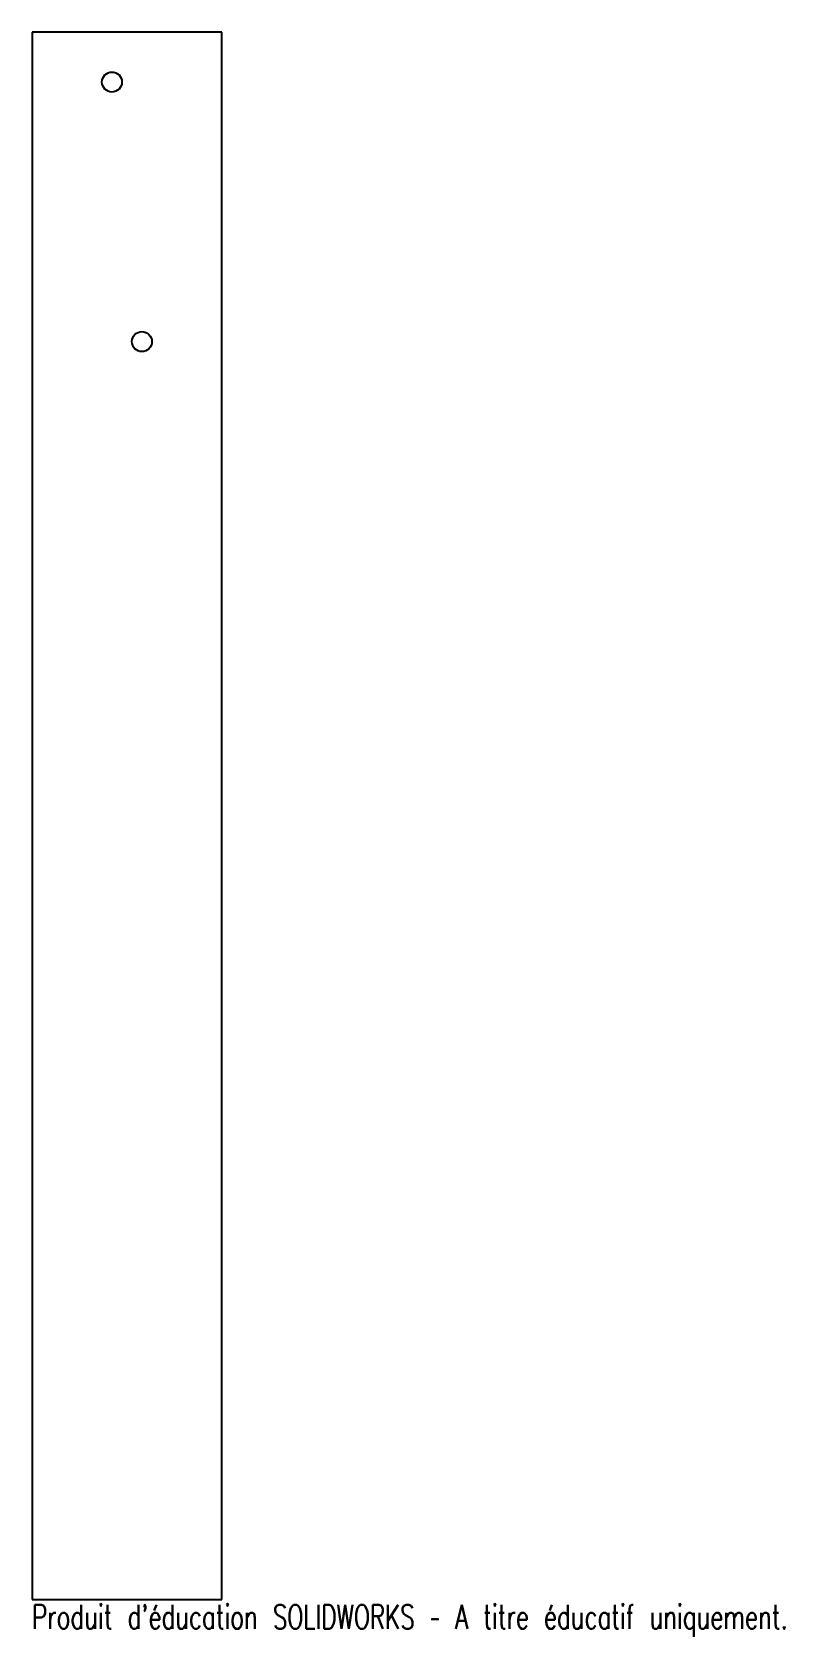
# Model space of a CAD drawing. Header units: millimetres. Extents: x 57 to 208, y -156 to 165.
import ezdxf

# ---------------------------------------------------------------- set-up
doc = ezdxf.new("R2010")
doc.units = ezdxf.units.MM
doc.styles.add('SLDTEXTSTYLE0', font='TXT', dxfattribs={"width": 0.7, "bigfont": 'bigfont'})

msp = doc.modelspace()

# ---------------------------------------------------------------- linework, layer by layer
at = {"color": 7, "linetype": 'Continuous', "lineweight": 25}
for p, q in [((95, 165), (57, 165)), ((57, 165), (57, -149)), ((95, -149), (95, 165)), ((57, -149), (95, -149))]:
    msp.add_line(p, q, dxfattribs=at)
for centre in [(73, 155), (79, 103)]:
    msp.add_circle(centre, 2, dxfattribs=at)

# ---------------------------------------------------------------- texts
at = {"color": 7, "linetype": 'Continuous', "insert": (57, -150.02), "char_height": 4.8336, "attachment_point": 1, "style": 'SLDTEXTSTYLE0'}
msp.add_mtext("Produit d'éducation SOLIDWORKS – A titre éducatif uniquement.", dxfattribs=at)

doc.saveas('drawing.dxf')
